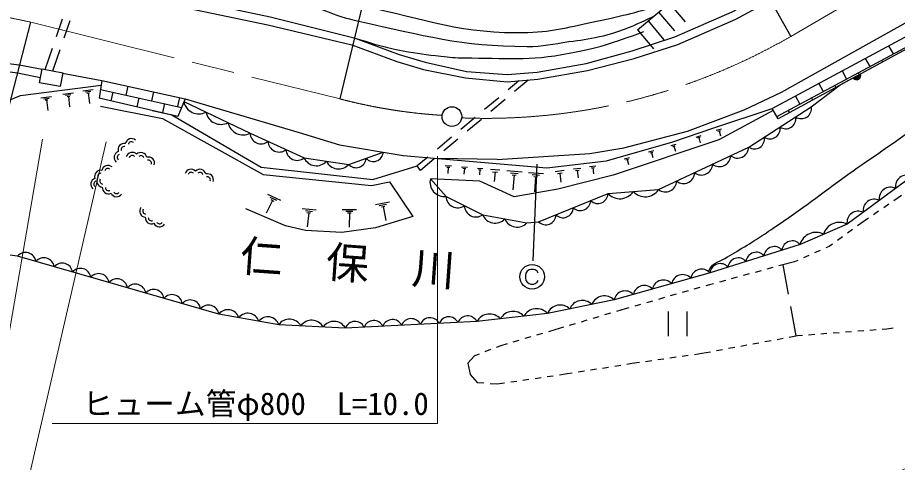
# Model space of a CAD drawing. Units: millimetres, scale not verified. Extents: x 40000 to 680000, y 20000 to 380000.
# Drawn here: x 324021 to 395462, y 260120 to 296267 of the extents above; entities that cross this region are included whole.
import ezdxf
from ezdxf.enums import TextEntityAlignment as Align

# ---------------------------------------------------------------- set-up
doc = ezdxf.new("R2010")
doc.units = ezdxf.units.MM
doc.header["$LTSCALE"] = 1000
doc.linetypes.add('CHAIN', pattern=[18.5, 12, -1.5, 3.5, -1.5])
for name, color, linetype, lineweight in [('M-BGD', 7, 'Continuous', 25), ('M-BMK', 2, 'CHAIN', 13), ('M-BMK-HTXT', 7, 'Continuous', 13), ('M-BMK-SRVR', 3, 'Continuous', 25), ('M-STR-HTXT', 7, 'Continuous', 13), ('M-STR-STRC', 7, 'Continuous', 25)]:
    doc.layers.add(name, color=color, linetype=linetype, lineweight=lineweight)
doc.styles.add('ＭＳ ゴシック', font='')
doc.styles.get('ＭＳ ゴシック').set_extended_font_data('MS Gothic')

msp = doc.modelspace()

# ---------------------------------------------------------------- linework, layer by layer
at = {"layer": 'M-BGD'}
for p, q in [((376931, 297438), (378221, 295909)), ((376073, 296714), (377362, 295185)), ((327187, 294735), (327676, 296153)), ((327802, 294620), (328292, 296038)), ((375215, 295991), (376504, 294462)), ((385286, 288872), (398575, 296031)), ((385676, 288230), (399708, 295790)), ((374357, 295267), (375646, 293738)), ((399913, 295747), (385789, 288044)), ((326262, 292059), (326860, 293790)), ((326877, 291942), (327476, 293675)), ((394750, 293971), (395106, 293310)), ((392857, 292951), (393213, 292291)), ((394159, 292801), (394239, 292653)), ((327672, 291742), (330866, 291159)), ((390965, 291931), (391320, 291271)), ((392267, 291781), (392352, 291623)), ((330866, 291159), (330648, 289730)), ((330866, 291159), (337618, 289677)), ((364712, 291118), (363851, 290396)), ((365481, 291183), (364366, 290248)), ((389072, 290911), (389428, 290251)), ((327694, 290047), (328558, 290142)), ((329307, 290315), (330171, 290410)), ((329535, 290230), (329967, 290278)), ((329655, 290134), (329871, 290158)), ((329763, 290146), (329858, 289281)), ((330752, 290416), (337334, 288971)), ((331755, 290196), (331604, 289507)), ((332966, 290698), (332805, 289965)), ((335066, 290237), (334905, 289504)), ((390374, 290761), (390464, 290594)), ((325911, 289752), (326776, 289847)), ((326139, 289668), (326572, 289715)), ((326259, 289572), (326476, 289595)), ((326367, 289583), (326463, 288719)), ((327922, 289962), (328354, 290010)), ((328042, 289866), (328258, 289890)), ((328150, 289878), (328245, 289013)), ((337040, 288239), (330648, 289730)), ((333855, 289735), (333698, 289019)), ((337166, 289776), (337005, 289044)), ((337618, 289677), (337040, 288239)), ((363085, 289753), (361935, 288789)), ((363600, 289605), (362451, 288641)), ((387179, 289891), (387535, 289231)), ((388481, 289741), (388577, 289564)), ((334960, 288725), (337050, 288266)), ((335955, 289274), (335794, 288541)), ((385789, 288044), (385286, 288872)), ((386588, 288721), (386689, 288535)), ((336844, 288311), (336839, 288286)), ((361169, 288147), (360020, 287183)), ((361685, 287998), (360535, 287035)), ((380759, 287121), (381173, 287235)), ((359254, 286540), (358105, 285576)), ((379109, 286562), (379523, 286676)), ((379241, 286487), (379448, 286544)), ((379345, 286515), (379459, 286101)), ((380891, 287045), (381098, 287103)), ((380994, 287074), (381109, 286660)), ((359769, 286392), (358620, 285428)), ((377083, 285870), (377497, 285984)), ((377215, 285795), (377422, 285852)), ((377319, 285823), (377433, 285409)), ((375262, 285346), (375676, 285461)), ((375394, 285271), (375601, 285328)), ((375498, 285300), (375612, 284885)), ((357338, 284934), (356478, 284212)), ((357854, 284785), (356739, 283850)), ((362961, 284744), (358100, 284815)), ((373285, 284778), (373700, 284893)), ((373418, 284703), (373625, 284760)), ((373521, 284732), (373635, 284317)), ((356739, 283850), (356478, 284212)), ((358750, 284258), (359256, 284216)), ((358866, 284121), (359119, 284100)), ((358993, 284110), (358950, 283604)), ((360072, 284147), (360541, 284108)), ((360180, 284020), (360414, 284001)), ((360297, 284010), (360258, 283541)), ((361357, 284040), (361790, 284003)), ((361456, 283922), (361672, 283904)), ((361564, 283913), (361528, 283480)), ((362418, 283951), (363189, 283886)), ((362595, 283742), (362980, 283710)), ((362787, 283726), (362723, 282955)), ((363760, 283838), (364982, 283736)), ((364052, 283660), (364664, 283608)), ((365502, 283692), (366725, 283590)), ((367659, 283771), (368393, 283856)), ((367864, 283609), (368231, 283651)), ((368048, 283630), (368133, 282896)), ((369148, 283969), (369752, 284039)), ((369317, 283836), (369618, 283871)), ((369467, 283853), (369537, 283250)), ((370468, 284168), (370972, 284227)), ((370609, 284057), (370861, 284086)), ((370735, 284072), (370793, 283568)), ((364192, 283494), (364498, 283468)), ((364345, 283481), (364243, 282258)), ((365795, 283514), (366407, 283462)), ((365935, 283348), (366241, 283322)), ((366088, 283335), (365986, 282112)), ((344307, 281929), (345359, 281427)), ((344507, 281672), (345033, 281421)), ((395787, 281813), (395170, 281387)), ((344708, 281415), (344205, 280363)), ((344576, 281478), (344839, 281352)), ((347117, 280766), (348275, 280634)), ((353081, 281085), (354224, 281308)), ((353394, 280998), (353966, 281109)), ((353565, 280883), (353851, 280939)), ((353708, 280911), (353931, 279767)), ((394759, 281102), (394347, 280818)), ((347390, 280588), (347969, 280522)), ((347519, 280427), (347808, 280394)), ((347663, 280410), (347532, 279252)), ((350380, 280685), (351545, 280679)), ((350670, 280538), (351253, 280535)), ((350815, 280391), (351106, 280390)), ((350961, 280391), (350955, 279225)), ((393936, 280534), (393525, 280250)), ((392497, 279539), (392219, 279337)), ((393113, 279965), (392497, 279539)), ((391814, 279043), (391410, 278749)), ((391005, 278456), (390601, 278162)), ((389195, 277345), (388738, 277143)), ((389919, 277666), (389653, 277548)), ((390196, 277868), (389919, 277666)), ((387367, 276535), (387101, 276417)), ((388281, 276940), (387824, 276738)), ((385354, 275958), (384871, 275826)), ((386156, 276177), (385836, 276089)), ((387101, 276417), (386156, 276177)), ((386156, 276177), (386594, 273782)), ((382459, 275168), (381977, 275036)), ((383424, 275431), (382942, 275299)), ((384389, 275694), (383906, 275563)), ((380210, 274554), (379905, 274467)), ((380530, 274641), (380210, 274554)), ((381495, 274904), (381012, 274773)), ((377501, 273782), (377020, 273645)), ((378463, 274056), (377982, 273919)), ((379424, 274330), (378943, 274193)), ((374615, 272961), (374135, 272824)), ((375577, 273235), (375096, 273098)), ((376539, 273508), (376058, 273372)), ((372167, 272246), (371688, 272103)), ((373349, 272600), (372646, 272390)), ((373654, 272687), (373349, 272600)), ((376861, 272370), (376861, 270370)), ((378361, 272370), (378361, 270370)), ((386774, 272798), (387212, 270403)), ((370251, 271672), (369773, 271528)), ((371209, 271959), (370730, 271815)), ((367633, 270887), (367123, 270738)), ((368336, 271098), (367633, 270887)), ((369294, 271385), (368815, 271241)), ((391239, 270726), (391737, 270764)), ((392236, 270802), (392734, 270840)), ((393233, 270878), (393732, 270916)), ((394230, 270954), (394616, 270983)), ((394616, 270983), (395119, 271066)), ((365683, 270317), (365203, 270176)), ((366643, 270597), (366163, 270457)), ((385690, 270120), (386182, 270212)), ((386674, 270303), (387363, 270431)), ((387363, 270431), (387749, 270460)), ((388247, 270498), (388746, 270536)), ((389245, 270574), (389743, 270612)), ((390242, 270650), (390740, 270688)), ((363254, 269606), (362889, 269466)), ((363764, 269755), (363254, 269606)), ((364724, 270036), (364244, 269896)), ((381757, 269391), (382249, 269482)), ((382741, 269573), (383232, 269665)), ((383724, 269756), (384216, 269847)), ((384707, 269938), (385199, 270029)), ((361124, 268790), (360580, 268181)), ((361489, 268929), (361124, 268790)), ((362422, 269287), (361956, 269108)), ((376995, 268617), (377490, 268688)), ((377985, 268759), (378480, 268830)), ((378975, 268901), (379593, 268990)), ((379593, 268990), (380283, 269118)), ((380774, 269209), (381266, 269300)), ((360580, 268181), (360772, 267252)), ((372510, 267950), (373003, 268029)), ((373497, 268108), (373901, 268173)), ((373901, 268173), (374520, 268262)), ((375015, 268333), (375510, 268404)), ((376005, 268475), (376500, 268546)), ((360772, 267252), (361348, 266612)), ((368018, 267241), (368650, 267333)), ((368650, 267333), (369054, 267397)), ((369547, 267476), (370041, 267555)), ((370535, 267634), (371029, 267713)), ((371522, 267792), (372016, 267871)), ((361348, 266612), (361892, 266574)), ((362390, 266538), (362934, 266500)), ((362934, 266500), (363565, 266592)), ((364060, 266664), (364555, 266736)), ((365049, 266808), (365544, 266880)), ((366039, 266952), (366534, 267024)), ((367029, 267096), (367523, 267168))]:
    msp.add_line(p, q, dxfattribs=at)
for points in [[(323977, 300185), (326903, 299887), (334790, 298425), (344522, 296332), (351341, 294621), (355011, 293262), (357128, 292637), (360471, 291897), (363771, 291633), (366199, 291838), (370182, 292536), (373924, 293562), (377392, 294699), (382036, 296737), (389934, 300921), (408974, 311501), (413684, 313449), (417578, 314771), (419942, 315415), (425702, 316565), (429240, 317102)], [(260626, 294903), (307274, 299567), (315413, 299772), (319586, 299698), (323847, 299467), (326729, 299168), (334609, 297740), (344336, 295673), (351169, 294052), (354825, 292699), (356986, 292061), (360378, 291384), (363766, 291038), (366275, 291250), (370309, 291957), (374092, 292952), (377629, 294077), (382336, 296149), (409349, 310790), (413971, 312777), (417787, 314088), (420062, 314743), (425787, 315920), (429725, 316412)], [(374357, 295267), (380793, 300695), (388935, 305354), (395480, 307780), (402733, 311863)], [(362961, 284744), (370500, 285225), (373256, 285688), (378428, 287040), (383007, 288774), (386060, 290212), (411027, 304198), (412438, 305022), (417823, 307688), (421173, 308956), (425667, 310054), (428040, 310391), (432067, 310726), (438128, 310551), (441349, 310124), (452985, 307801)], [(260950, 289774), (289581, 292542), (307353, 292955), (311846, 293205), (316254, 293159), (320662, 292858), (324137, 292431), (326008, 292066)], [(260998, 289169), (289614, 291991), (307375, 292404), (311911, 292546), (316217, 292540), (320593, 292231), (324024, 291785), (325879, 291390)], [(388471, 289014), (390826, 290791), (393513, 292257)], [(321974, 289022), (324270, 289945), (330806, 290766)], [(337521, 289435), (342900, 286883), (347287, 284866), (350906, 284337), (353712, 285335)], [(337618, 289677), (346893, 286942), (350156, 285922), (355326, 285069), (357855, 284835)], [(330746, 289076), (335789, 288054), (343965, 283512), (352752, 282634), (354222, 282909), (356127, 280109), (353074, 279180), (350361, 278801), (347394, 278973), (345784, 279356), (342564, 280715)], [(357539, 283172), (358810, 281729), (361788, 280240), (365375, 279584), (366327, 279664), (371963, 281969), (376062, 282290), (383388, 285732), (388471, 289014)], [(385385, 288709), (380963, 286342), (372389, 283460), (367890, 282323), (364336, 281698), (361542, 282979), (357539, 283172)], [(357855, 284835), (367001, 284068), (371829, 284629), (377233, 286182), (380467, 287286), (385286, 288872)], [(336502, 288386), (343796, 284105), (352866, 283122), (356478, 284212)], [(401572, 286962), (396624, 283360), (391377, 279469), (387558, 277836), (380245, 275530), (372463, 273321), (367047, 272216), (361307, 271567), (350632, 271039), (345228, 271303), (340365, 272168), (324021, 276875), (319626, 277452), (308797, 277476), (307123, 277462)]]:
    msp.add_lwpolyline(points, dxfattribs=at)
msp.add_lwpolyline([(326015, 292106), (327681, 291788), (327465, 290660), (325800, 290977)], close=True, dxfattribs=at)
for centre, radius, start, end in [((392144, 291571), 354, 217.40585, 19.81103), ((392144, 291571), 283, 219.62989, 17.58699), ((392144, 291571), 212, 223.37621, 13.84066), ((392144, 291571), 142, 231.08794, 6.12893), ((392144, 291571), 100, 241.40561, 355.81127), ((338733, 289674), 1235, 191.13341, 298.09987), ((387661, 288875), 822, 235.9174, 9.78078), ((340526, 288823), 1235, 191.13341, 298.09987), ((386390, 288054), 822, 235.9174, 9.78078), ((342319, 287972), 1235, 191.13341, 298.09987), ((385119, 287234), 822, 235.9174, 9.78078), ((343798, 286908), 898, 181.6008, 309.00815), ((383848, 286413), 822, 235.9174, 9.78078), ((332673, 285538), 500, 78.86546, 198.86546), ((332673, 285538), 250, 78.86546, 198.86546), ((333260, 285932), 500, 48.86546, 168.86546), ((333260, 285932), 250, 48.86546, 168.86546), ((345260, 286236), 898, 181.6008, 309.00815), ((332361, 284903), 500, 108.86546, 228.86546), ((332361, 284903), 250, 108.86546, 228.86546), ((333328, 284811), 500, 44.11795, 164.11795), ((333328, 284811), 250, 44.11795, 164.11795), ((334035, 284800), 500, 14.11795, 134.11795), ((346722, 285563), 898, 181.6008, 309.00815), ((352908, 285373), 804, 221.81503, 357.35943), ((382483, 285754), 905, 231.75872, 358.5832), ((334035, 284800), 250, 14.11795, 134.11795), ((334642, 284437), 500, 344.11795, 104.11795), ((334642, 284437), 250, 344.11795, 104.11795), ((348277, 285313), 1086, 204.34353, 319.04149), ((350086, 285049), 1086, 204.34353, 319.04149), ((351505, 284873), 804, 221.81503, 357.35943), ((379553, 284377), 905, 231.75872, 358.5832), ((381018, 285066), 905, 231.75872, 358.5832), ((330772, 283362), 500, 78.86546, 198.86546), ((331359, 283756), 500, 48.86546, 168.86546), ((331359, 283756), 250, 48.86546, 168.86546), ((338114, 283449), 500, 44.11795, 164.11795), ((338114, 283449), 250, 44.11795, 164.11795), ((338821, 283438), 500, 14.11795, 134.11795), ((338821, 283438), 250, 14.11795, 134.11795), ((378088, 283689), 905, 231.75872, 358.5832), ((330461, 282727), 500, 108.86546, 228.86546), ((330461, 282727), 250, 108.86546, 228.86546), ((330943, 282993), 500, 144.94057, 264.94057), ((330772, 283362), 250, 78.86546, 198.86546), ((330943, 282993), 250, 144.94057, 264.94057), ((339428, 283075), 500, 344.11795, 104.11795), ((339428, 283075), 250, 344.11795, 104.11795), ((358680, 282896), 1174, 166.43947, 276.35608), ((376623, 283001), 905, 231.75872, 358.5832), ((396217, 282539), 917, 63.59556, 189.5123), ((331397, 282451), 500, 174.94057, 294.94057), ((331397, 282451), 250, 174.94057, 294.94057), ((374975, 283014), 1306, 222.5857, 326.34862), ((394905, 281566), 917, 63.59556, 189.5123), ((332061, 282209), 500, 204.94057, 324.94057), ((332061, 282209), 250, 204.94057, 324.94057), ((359753, 281753), 943, 181.45123, 305.41866), ((371134, 281986), 829, 225.6486, 358.84944), ((372925, 282854), 1306, 222.5857, 326.34862), ((393593, 280593), 917, 63.59556, 189.5123), ((334432, 280545), 500, 144.94057, 264.94057), ((361242, 281009), 943, 181.45123, 305.41866), ((368316, 280833), 829, 225.6486, 358.84944), ((369725, 281410), 829, 225.6486, 358.84944), ((334432, 280545), 250, 144.94057, 264.94057), ((362789, 280647), 1081, 202.13571, 317.11958), ((366907, 280257), 829, 225.6486, 358.84944), ((392281, 279621), 917, 63.59556, 189.5123), ((334886, 280002), 500, 174.94057, 294.94057), ((334886, 280002), 250, 174.94057, 294.94057), ((335550, 279760), 500, 204.94057, 324.94057), ((335550, 279760), 250, 204.94057, 324.94057), ((364583, 280319), 1081, 202.13571, 317.11958), ((390748, 278299), 1328, 61.72908, 164.58109), ((388838, 277483), 1328, 61.72908, 164.58109), ((386928, 277283), 838, 41.28517, 173.71192), ((384003, 276361), 838, 41.28517, 173.71192), ((385466, 276822), 838, 41.28517, 173.71192), ((324668, 276327), 848, 8.14645, 139.71826), ((326153, 275899), 848, 8.14645, 139.71826), ((382540, 275900), 838, 41.28517, 173.71192), ((327639, 275471), 848, 8.14645, 139.71826), ((329125, 275043), 848, 8.14645, 139.71826), ((379577, 274920), 904, 42.41047, 169.29339), ((381078, 275438), 838, 41.28517, 173.71192), ((330611, 274615), 848, 8.14645, 139.71826), ((378021, 274478), 904, 42.41047, 169.29339), ((332097, 274187), 848, 8.14645, 139.71826), ((333582, 273760), 848, 8.14645, 139.71826), ((374908, 273595), 904, 42.41047, 169.29339), ((376465, 274036), 904, 42.41047, 169.29339), ((335068, 273332), 848, 8.14645, 139.71826), ((336554, 272904), 848, 8.14645, 139.71826), ((371680, 272550), 1099, 44.54758, 158.51171), ((373352, 273153), 904, 42.41047, 169.29339), ((338040, 272476), 848, 8.14645, 139.71826), ((368070, 271813), 1099, 44.54758, 158.51171), ((369875, 272182), 1099, 44.54758, 158.51171), ((339525, 272048), 848, 8.14645, 139.71826), ((341100, 271603), 928, 17.37681, 142.462), ((342721, 271314), 928, 17.37681, 142.462), ((364253, 271219), 1177, 41.55627, 151.33456), ((366167, 271435), 1177, 41.55627, 151.33456), ((344343, 271026), 928, 17.37681, 142.462), ((346101, 270697), 1063, 29.18443, 145.21777), ((347902, 270609), 1063, 29.18443, 145.21777), ((349704, 270521), 1063, 29.18443, 145.21777), ((351411, 270744), 833, 26.39182, 159.27513), ((352936, 270820), 833, 26.39182, 159.27513), ((354461, 270895), 833, 26.39182, 159.27513), ((355986, 270971), 833, 26.39182, 159.27513), ((357511, 271046), 833, 26.39182, 159.27513), ((359036, 271122), 833, 26.39182, 159.27513), ((360561, 271197), 833, 26.39182, 159.27513), ((362340, 271003), 1177, 41.55627, 151.33456)]:
    msp.add_arc(centre, radius, start, end, dxfattribs=at)
for points, knots in [([(309109, 304340), (309844, 304371), (310044, 304375), (310643, 304377), (311498, 304381), (311977, 304347), (312831, 304309), (317073, 304120), (319452, 304034), (323681, 303663), (326016, 303459), (327302, 303147), (329615, 302768), (332895, 302230), (334723, 301852), (337963, 301107), (338486, 300987), (338764, 300861), (339280, 300714), (341302, 300137), (342441, 299838), (344468, 299280), (347403, 298473), (349010, 297864), (351989, 297237), (357207, 296139), (360136, 294903), (365465, 295063), (367668, 295129), (368874, 295536), (371033, 295977), (373373, 296455), (374166, 296683), (376963, 297465)], [0, 0, 0, 0, 1, 1, 1, 2, 2, 2, 3, 3, 3, 4, 4, 4, 5, 5, 5, 6, 6, 6, 7, 7, 7, 8, 8, 8, 9, 9, 9, 10, 10, 10, 11, 11, 11, 11]), ([(323722, 301629), (330515, 300874), (332390, 300783), (337877, 299793), (338938, 299602), (339535, 299508), (340589, 299282), (342859, 298796), (344105, 298408), (346338, 297774), (348476, 297166), (349560, 296433), (351733, 295966), (357003, 294832), (359990, 293928), (365380, 293919), (366717, 293916), (367455, 294130), (368780, 294312), (369756, 294446), (370308, 294506), (371270, 294720), (373044, 295116), (373676, 295474), (375632, 296342)], [0, 0, 0, 0, 1, 1, 1, 2, 2, 2, 3, 3, 3, 4, 4, 4, 5, 5, 5, 6, 6, 6, 7, 7, 7, 8, 8, 8, 8]), ([(351341, 294621), (353191, 294054), (353741, 293863), (355322, 293566), (356514, 293341), (357190, 293256), (358396, 293133), (359135, 293058), (359550, 292992), (360293, 292991), (363624, 292984), (365543, 292727), (368812, 293364), (371234, 293836), (372195, 294126), (374875, 295139)], [0, 0, 0, 0, 1, 1, 1, 2, 2, 2, 3, 3, 3, 4, 4, 4, 5, 5, 5, 5]), ([(380177, 275722), (380270, 275916), (380326, 275995), (380458, 276142), (380687, 276394), (380923, 276400), (381220, 276569), (381858, 276933), (382214, 277141), (382842, 277522), (384009, 278230), (384646, 278654), (385774, 279422), (388200, 281074), (389475, 282118), (391869, 283815), (393686, 285104), (394740, 285775), (396544, 287082), (397200, 287556), (397552, 287842), (398206, 288318), (400008, 289625), (400655, 289995), (402958, 291462)], [0, 0, 0, 0, 1, 1, 1, 2, 2, 2, 3, 3, 3, 4, 4, 4, 5, 5, 5, 6, 6, 6, 7, 7, 7, 8, 8, 8, 8])]:
    msp.add_open_spline(points, degree=3, knots=knots, dxfattribs=at)
at = {"layer": 'M-BMK'}
msp.add_line((325086, 295900), (350203, 289656), dxfattribs=at)
msp.add_lwpolyline([(386802, 294738), (400599, 302795), (407815, 306862)], dxfattribs=at)
for centre, radius, start, end in [((312501, 238858), 58414, 77.55827, 94.42798), ((362038, 337444), 49366, 267.72825, 300.10892), ((361148, 331263), 43022, 255.26147, 266.46434)]:
    msp.add_arc(centre, radius, start, end, dxfattribs=at)
at = {"layer": 'M-BMK-SRVR'}
for p, q in [((375647, 314621), (386802, 294738)), ((350203, 289656), (355379, 311204)), ((318646, 270946), (325086, 295900))]:
    msp.add_line(p, q, dxfattribs=at)
msp.add_circle((359288, 288224), 800, dxfattribs=at)
at = {"layer": 'M-STR-HTXT'}
for p, q in [((326050, 286393), (321058, 257724)), ((331225, 286171), (324278, 256054))]:
    msp.add_line(p, q, dxfattribs=at)
msp.add_lwpolyline([(358107, 284998), (358107, 263276), (326832, 263276)], dxfattribs=at)
msp.add_arc((357141, 350094), 98513, 250.66717, 303.46328, dxfattribs=at)
at = {"layer": 'M-STR-STRC'}
for p, q in [((366172, 284350), (365855, 276501)), ((365703, 275809), (365553, 275759)), ((365903, 275809), (365703, 275809)), ((366053, 275759), (365903, 275809)), ((365303, 275509), (365253, 275309)), ((365253, 275309), (365253, 275109)), ((365253, 275109), (365303, 274909)), ((365403, 275659), (365303, 275509)), ((365553, 275759), (365403, 275659)), ((366203, 275659), (366053, 275759)), ((366303, 275509), (366203, 275659)), ((365303, 274909), (365403, 274759)), ((365403, 274759), (365553, 274659)), ((365553, 274659), (365703, 274609)), ((365703, 274609), (365903, 274609)), ((365903, 274609), (366053, 274659)), ((366053, 274659), (366203, 274759)), ((366203, 274759), (366303, 274909))]:
    msp.add_line(p, q, dxfattribs=at)
msp.add_circle((365803, 275209), 1000, dxfattribs=at)

# ---------------------------------------------------------------- texts
at = {"layer": 'M-BMK-HTXT', "style": 'ＭＳ ゴシック'}
msp.add_text('仁\u3000保\u3000川', height=2566, rotation=355.936, dxfattribs=at).set_placement((350675, 274278), align=Align.BOTTOM_CENTER)
at = {"layer": 'M-STR-HTXT', "style": 'ＭＳ ゴシック'}
msp.add_text('ヒューム管φ800\u3000L=10.0', height=1833, dxfattribs=at).set_placement((343350, 264892), align=Align.MIDDLE_CENTER)

doc.saveas('drawing.dxf')
